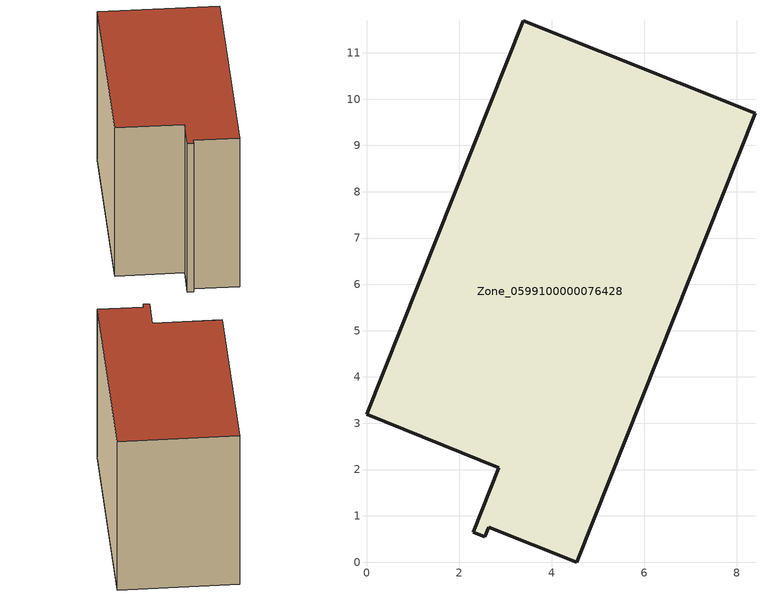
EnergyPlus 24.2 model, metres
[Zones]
Zone_0599100000076428
 floor ground (C_G): 3.38,11.69 8.39,9.69 4.54,0 2.64,0.76 2.55,0.55 2.3,0.65 2.86,2.04 0,3.19 z0.26
 wall outside (C_F): 2.3,0.65 2.55,0.55 2.64,0.76 4.54,0 8.39,9.69 3.38,11.69 0,3.19 2.86,2.04 2.3,0.65 z0.26:8.09
 roof outside (C_R): 3.38,11.69 0,3.19 2.86,2.04 2.3,0.65 2.55,0.55 2.64,0.76 4.54,0 8.39,9.69 z8.09
[BUILDING]
Pand.0599100000076428: North Axis=0; Terrain=City; Loads Convergence Tolerance Value=0.04; Temperature Convergence Tolerance Value=0.4; Solar Distribution=FullExterior; Maximum Number of Warmup Days=25; Minimum Number of Warmup Days=1
[Site:Location]
Rotterdam.The.Hague.AP_ZH_NLD Design_Conditions: Latitude=51.96; Longitude=4.45; Time Zone=1; Elevation=-4.5
[SITE:GROUNDTEMPERATURE:BUILDINGSURFACE]
18, 18, 18, 18, 18, 18, 18, 18, 18, 18, 18, 18
[MATERIAL] Thermal Absorptance=0.9; Solar Absorptance=0.7; Visible Absorptance=0.7
Name | Roughness | Thickness | Conductivity | Density | Specific Heat
G.TI.1975-1991 | MediumSmooth | 0.15 | 0.288461 | 540 | 1210
F.TI.1975-1991 | Rough | 0.3 | 0.230769 | 1920 | 840
R.TI.1975-1991 | MediumRough | 0.2 | 0.153846 | 1500 | 1000
[CONSTRUCTION]
C_G: G.TI.1975-1991
C_F: F.TI.1975-1991
C_R: R.TI.1975-1991
[ZONE]
Zone_0599100000076428: Type=1; Multiplier=1; Ceiling Height=Autocalculate; Volume=Autocalculate; Floor Area=autocalculate; Part of Total Floor Area=Yes
[ZONEINFILTRATION:DESIGNFLOWRATE]
Infil_Zone_0599100000076428: Zone or ZoneList or Space or SpaceList=Zone_0599100000076428; Schedule=AlwaysOn; Design Flow Rate Calculation Method=Flow/Area; Flow Rate per Floor Area=0.003; Constant Term Coefficient=1; Temperature Term Coefficient=0; Velocity Term Coefficient=0; Velocity Squared Term Coefficient=0
[HVACTEMPLATE:ZONE:IDEALLOADSAIRSYSTEM]
Zone_0599100000076428: Maximum Heating Supply Air Temperature=50; Minimum Cooling Supply Air Temperature=13; Maximum Heating Supply Air Humidity Ratio=0.0156; Minimum Cooling Supply Air Humidity Ratio=0.0077; Heating Limit=NoLimit; Cooling Limit=NoLimit; Dehumidification Control Type=ConstantSensibleHeatRatio; Cooling Sensible Heat Ratio=0.7; Dehumidification Setpoint=60; Humidification Control Type=None; Humidification Setpoint=30; Outdoor Air Method=None; Outdoor Air Flow Rate per Person=0.00944; Outdoor Air Flow Rate per Zone Floor Area=0; Outdoor Air Flow Rate per Zone=0; Demand Controlled Ventilation Type=None; Outdoor Air Economizer Type=NoEconomizer; Heat Recovery Type=None; Sensible Heat Recovery Effectiveness=0.7; Latent Heat Recovery Effectiveness=0.65
[ZONECONTROL:THERMOSTAT]
ThermostatControl_Zone_0599100000076428: Zone or ZoneList=Zone_0599100000076428; Control Type Schedule=DualSetpointControlType; Control 1=Thermostat_Zone_0599100000076428; Temperature Difference Between Cutout And Setpoint=0
[THERMOSTATSETPOINT:DUALSETPOINT]
Thermostat_Zone_0599100000076428: Heating Setpoint Temperature Schedule=HeatingSetpoint_Zone_0599100000076428; Cooling Setpoint Temperature Schedule=CoolingSetpoint_Zone_0599100000076428
[SCHEDULE:COMPACT]
HeatingSetpoint_Zone_0599100000076428: Through: 12/31, For: AllDays, Until: 24:00, 21
CoolingSetpoint_Zone_0599100000076428: Through: 12/31, For: AllDays, Until: 24:00, 24
DualSetpointControlType: Through: 12/31, For: AllDays, Until: 24:00, 4
AlwaysOn: Through: 12/31, For: AllDays, Until: 24:00, 1
